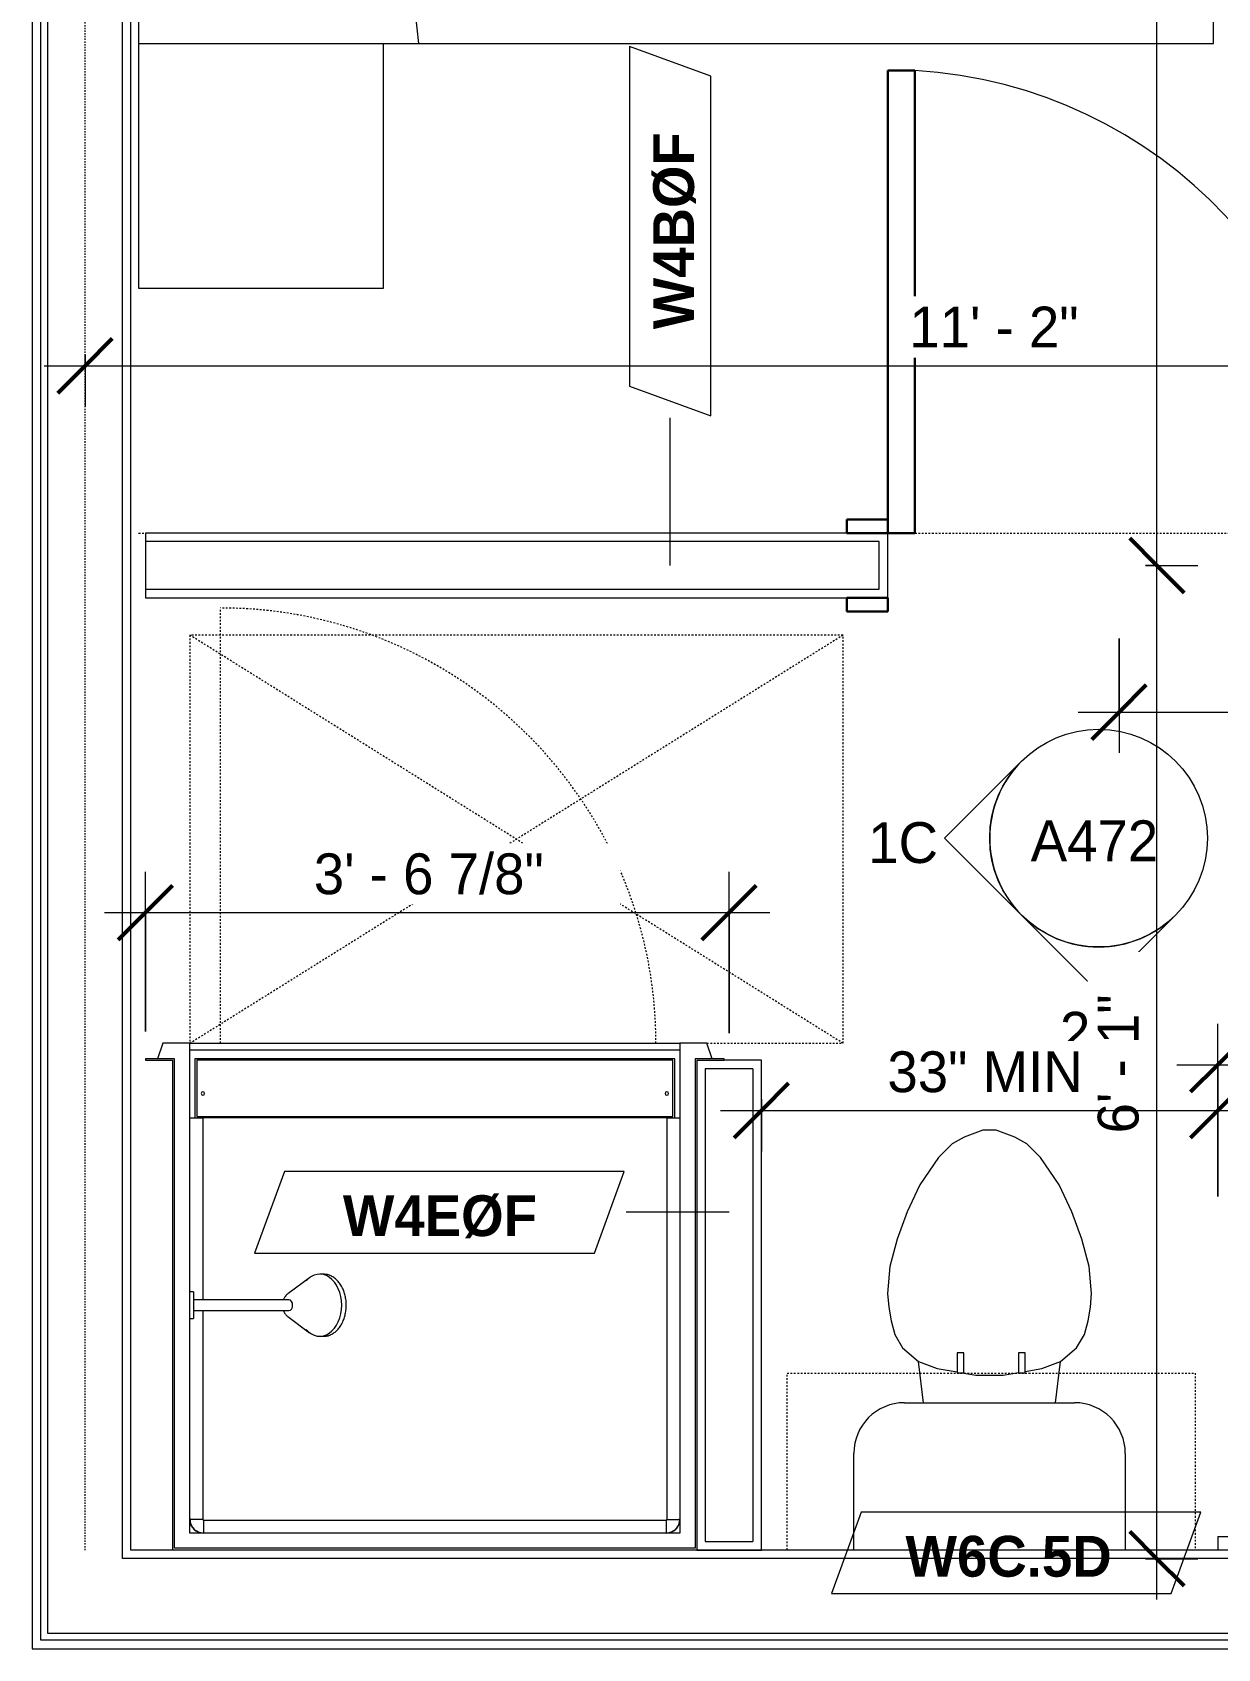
# Model space of a CAD drawing. Header units: inches. Extents: x -4010 to -1814, y 9846 to 12241.
# Drawn here: x -3409.8 to -3322.7, y 10450.9 to 10569.7 of the extents above; entities that cross this region are included whole.
import ezdxf

# ---------------------------------------------------------------- set-up
doc = ezdxf.new("R2010")
doc.units = ezdxf.units.IN
doc.header["$MEASUREMENT"] = 0
doc.linetypes.add('Dash', pattern=[0.25, 0.125, -0.125])
doc.linetypes.add('Dash 3_32_', pattern=[0.1875, 0.09375, -0.09375])
for name, color, linetype, lineweight in [('0-1', 7, 'Continuous', 5), ('A-ANNO-DIMS', 211, 'Continuous', 9), ('A-ANNO-DIMS-32', 211, 'Continuous', 9), ('A-DETL-1', 90, 'Dash 3_32_', 18), ('A-DOOR-3', 31, 'Continuous', 9), ('A-DOOR-4', 31, 'Continuous', 30), ('A-DOOR-FRAM-3', 31, 'Continuous', 30), ('A-GENM', 5, 'Continuous', 9), ('A-GENM-HDLN', 13, 'Dash', 9), ('A-WALL', 113, 'Continuous', 18), ('A-WALL-2', 250, 'Continuous', 18), ('A-WALL-3', 113, 'Continuous', 9), ('A-WALL-IDEN', 211, 'Continuous', 9), ('G-ANNO-SYMB-3', 111, 'Continuous', 9), ('I-FURN', 30, 'Continuous', 9), ('I-FURN-HDLN', 30, 'Dash', 9), ('I-WALL-3', 7, 'Continuous', 9), ('I-WALL-4', 2, 'Continuous', 9), ('P-SANR-FIXT', 6, 'Continuous', 9), ('P-SANR-FIXT-HDLN', 131, 'Dash', 9), ('Q-CASE', 31, 'Continuous', 9), ('Q-CASE-1', 31, 'Dash', 9)]:
    doc.layers.add(name, color=color, linetype=linetype, lineweight=lineweight)
doc.styles.add('Century Gothic', font='ufonts.com_century-gothic.ttf', dxfattribs={"height": 3})
doc.styles.add('Century Gothic_B_1', font='GOTHICB.TTF', dxfattribs={"height": 3})
doc.dimstyles.new('OD_1__HACK_2', dxfattribs={"dimscale": 12, "dimtxt": 3.132505, "dimasz": 0.333333, "dimexe": 0.25, "dimexo": 0.166667, "dimgap": 0.041667, "dimtad": 1, "dimdec": 4, "dimrnd": 0.0625, "dimzin": 3, "dimdsep": 46, "dimlunit": 4, "dimtxsty": 'Century Gothic', "dimblk1": 'OBLIQUE', "dimblk2": 'OBLIQUE', "dimsah": 1, "dimcen": 0.09, "dimdle": 0.25, "dimazin": 0, "dimtfac": 1, "dimtdec": 4, "dimtix": 1, "dimtmove": 0, "dimatfit": 3, "dimfxl": 1, "dimtvp": 1, "dimtfill": 1, "dimfrac": 2, "dimtolj": 1, "dimtzin": 0, "dimarcsym": 2})
doc.dimstyles.new('OD_1__HACK_2_1', dxfattribs={"dimscale": 12, "dimtxt": 3.132505, "dimasz": 0.333333, "dimexe": 0.25, "dimexo": 0.166667, "dimgap": 0.041667, "dimtad": 1, "dimdec": 4, "dimrnd": 0.0625, "dimzin": 3, "dimdsep": 46, "dimlunit": 4, "dimtxsty": 'Century Gothic', "dimblk1": 'OBLIQUE', "dimblk2": 'OBLIQUE', "dimsah": 1, "dimcen": 0.09, "dimdle": 0.25, "dimazin": 0, "dimtfac": 1, "dimtdec": 4, "dimtix": 1, "dimtmove": 0, "dimatfit": 3, "dimfxl": 1, "dimtvp": 1, "dimtfill": 1, "dimfrac": 2, "dimtolj": 1, "dimtzin": 0, "dimarcsym": 2})

# ---------------------------------------------------------------- blocks, each defined once
blk = doc.blocks.new('CTR - 1st Phase - Common Walls_rvt-1-UNIT PLANS - 2ND _ 3RD FLOOR')
at = {"layer": 'A-WALL-2'}
for p, q in [((-3409.17, 10451.54), (-3409.17, 10843.41)), ((-3408.67, 10452.04), (-3408.67, 10843.41)), ((-3403.17, 10457.54), (-3403.17, 10843.41)), ((-3402.55, 10457.54), (-3403.17, 10457.54)), ((-3274.3, 10457.54), (-3402.55, 10457.54)), ((-3408.67, 10451.54), (-3409.17, 10451.54)), ((-3403.17, 10452.04), (-3408.67, 10452.04)), ((-3402.55, 10451.54), (-3408.67, 10451.54)), ((-3402.55, 10452.04), (-3403.17, 10452.04)), ((-3274.3, 10452.04), (-3402.55, 10452.04)), ((-3274.3, 10451.54), (-3402.55, 10451.54))]:
    blk.add_line(p, q, dxfattribs=at)
at = {"layer": 'I-WALL-3'}
for p, q in [((-3409.8, 10843.41), (-3409.8, 10450.91)), ((-3402.55, 10458.16), (-3402.55, 10843.41)), ((-3399.46, 10458.16), (-3402.55, 10458.16)), ((-3322.67, 10458.16), (-3360.96, 10458.16)), ((-3409.8, 10450.91), (-3409.17, 10450.91)), ((-3409.17, 10450.91), (-3402.55, 10450.91)), ((-3402.55, 10450.91), (-3274.3, 10450.91))]:
    blk.add_line(p, q, dxfattribs=at)
blk = doc.blocks.new('SWING - SINGLE - FLUSH - 2-10 x 6-8 - PRIVACY-3199405-UNIT PLANS - 2ND _ 3RD FLOOR')
at = {"layer": 'A-DOOR-3'}
blk.add_arc((17, -2.37), 34.07, 180, 266.6343, dxfattribs=at)
at = {"layer": 'A-DOOR-4'}
for p, q in [((15, -2.37), (15, -36.38)), ((17, -2.37), (15, -2.37)), ((17, -2.37), (17, -36.38)), ((17, -36.38), (15, -36.38))]:
    blk.add_line(p, q, dxfattribs=at)
at = {"layer": 'A-DOOR-FRAM-3'}
for p, q in [((-20, 2.38), (-20, 3.38)), ((-20, 3.38), (-17, 3.38)), ((-17, 3.38), (-17, 2.38)), ((17, 2.38), (17, 3.38)), ((17, 3.38), (20, 3.38)), ((20, 3.38), (20, 2.38)), ((-17, 2.38), (-20, 2.38)), ((20, 2.38), (17, 2.38)), ((-20, -2.37), (-17, -2.37)), ((-20, -3.37), (-20, -2.37)), ((-17, -2.37), (-17, -3.37)), ((17, -2.37), (20, -2.37)), ((17, -3.37), (17, -2.37)), ((20, -2.37), (20, -3.37)), ((-17, -3.37), (-20, -3.37)), ((20, -3.37), (17, -3.37))]:
    blk.add_line(p, q, dxfattribs=at)
blk = doc.blocks.new('Bed-Standard - Queen 60_ x 79_-V53-UNIT PLANS - 2ND _ 3RD FLOOR')
at = {"layer": 'I-FURN'}
for p, q in [((40.69, 37.7), (-19.31, 37.7)), ((-19.31, 37.7), (-19.31, -41.3)), ((40.69, 23.7), (-19.31, 17.13)), ((-19.31, -41.3), (40.69, -41.3))]:
    blk.add_line(p, q, dxfattribs=at)
at = {"layer": 'I-FURN-HDLN'}
for p, q in [((-55.31, 37.7), (-55.31, 37.2)), ((-55.31, -17.36), (-55.31, -51.36))]:
    blk.add_line(p, q, dxfattribs=at)
blk = doc.blocks.new('Toilet-Domestic-3D - Toilet-Domestic-3D-V45-UNIT PLANS - 2ND _ 3RD FLOOR')
at = {"layer": 'P-SANR-FIXT'}
for p, q in [((-9.98, 11.75), (-9.98, 18.85)), ((9.98, 18.85), (9.98, 11.75)), ((6.25, 8.02), (-6.25, 8.02)), ((-4.86, 8.02), (-5.21, 5)), ((4.86, 8.02), (5.21, 5)), ((-1, 6), (-2.13, 5.8)), ((1, 6), (-1, 6)), ((1.89, 5.84), (1, 6)), ((-5.21, 5), (-6.4, 4)), ((-3.84, 5.5), (-5.21, 5)), ((-2.61, 5.72), (-3.84, 5.5)), ((3.84, 5.5), (2.37, 5.76)), ((5.21, 5), (3.84, 5.5)), ((6.4, 4), (5.21, 5)), ((-6.4, 4), (-6.97, 3)), ((6.97, 3), (6.4, 4)), ((-6.97, 3), (-7.24, 2)), ((7.24, 2), (6.97, 3)), ((-7.24, 2), (-7.41, 1)), ((7.41, 1), (7.24, 2)), ((-7.41, 1), (-7.5, 0)), ((-7.5, 0), (-7.33, -1.99)), ((7.33, -1.99), (7.5, 0)), ((7.5, 0), (7.41, 1)), ((-7.33, -1.99), (-6.79, -4)), ((6.79, -4), (7.33, -1.99)), ((-6.79, -4), (-6.06, -6)), ((6.06, -6), (6.79, -4)), ((-6.06, -6), (-5.13, -8)), ((5.13, -8), (6.06, -6)), ((-5.13, -8), (-3.74, -10)), ((3.74, -10), (5.13, -8)), ((-3.74, -10), (-2.74, -11)), ((2.74, -11), (3.74, -10)), ((-2.74, -11), (-1.87, -11.5)), ((-1.87, -11.5), (-0.5, -12)), ((0.5, -12), (1.87, -11.5)), ((1.87, -11.5), (2.74, -11)), ((-0.5, -12), (0.5, -12))]:
    blk.add_line(p, q, dxfattribs=at)
for centre, start, end in [((-6.25, 11.75), 180, 270), ((6.25, 11.75), 270, 360)]:
    blk.add_arc(centre, 3.73, start, end, dxfattribs=at)
blk = doc.blocks.new('ADA Clearances - 30_x48_-3255449-UNIT PLANS - 2ND _ 3RD FLOOR')
at = {"layer": 'A-GENM-HDLN'}
for p, q in [((15, -24), (-15, 24)), ((-15, -24), (15, 24)), ((15, 24), (-15, 24)), ((15, -24), (15, 24)), ((-15, -14), (-15, -24)), ((-15, -24), (15, -24))]:
    blk.add_line(p, q, dxfattribs=at)
blk = doc.blocks.new('BATHROOM MIRROR - BATHROOM MIRROR 48_-3123886-UNIT PLANS - 2ND _ 3RD FLOOR')
at = {"layer": 'Q-CASE'}
for p, q in [((-23.26, -23), (24.74, -23)), ((-23.26, -23), (-23.26, -24)), ((24.74, -24), (24.74, -23)), ((24.74, -24), (-23.26, -24))]:
    blk.add_line(p, q, dxfattribs=at)
blk = doc.blocks.new('300 Series Wall Hung Cabinet_326 - 30_-2909953-UNIT PLANS - 2ND _ 3RD FLOOR')
at = {"layer": 'Q-CASE'}
for p, q in [((-2.01, 14.69), (-2.5, 14.69)), ((-2.5, 14.69), (-2.5, 13.19)), ((-2.01, 13.19), (-2.01, 14.69)), ((2.49, 14.69), (2, 14.69)), ((2, 14.69), (2, 13.19)), ((2.49, 13.19), (2.49, 14.69)), ((-2.01, 13.19), (-2.5, 13.19)), ((2.49, 13.19), (2, 13.19))]:
    blk.add_line(p, q, dxfattribs=at)
at = {"layer": 'Q-CASE-1'}
for p, q in [((-15, 0.19), (-15, 13.19)), ((-15, 13.19), (15, 13.19)), ((15, 13.19), (15, 0.19)), ((15, 0.19), (-15, 0.19))]:
    blk.add_line(p, q, dxfattribs=at)
blk = doc.blocks.new('4LBS24238A75FTB_V2 - 4LBS24238A75FTB_V2-V46-UNIT PLANS - 2ND _ 3RD FLOOR')
at = {"layer": 'P-SANR-FIXT'}
for p, q in [((0, -0.5), (38.5, -0.5)), ((0, -36.5), (0, -0.5)), ((0.12, -36.62), (0.12, -0.63)), ((0.12, -0.63), (38.38, -0.63)), ((38.38, -0.63), (38.38, -36.62)), ((38.5, -0.5), (38.5, -36.5)), ((1.25, -37.75), (1.25, -1.75)), ((1.25, -1.75), (37.25, -1.75)), ((1.38, -2.26), (1.37, -2.28)), ((1.42, -2.2), (1.4, -2.23)), ((1.58, -2.01), (1.51, -2.08)), ((1.73, -1.9), (1.7, -1.92)), ((2.01, -1.78), (1.93, -1.8)), ((2.25, -1.77), (2.25, -1.75)), ((36.25, -1.77), (2.25, -1.77)), ((36.25, -1.77), (36.25, -1.75)), ((36.57, -1.8), (36.49, -1.78)), ((36.8, -1.92), (36.77, -1.9)), ((36.99, -2.08), (36.92, -2.01)), ((37.1, -2.23), (37.08, -2.2)), ((37.13, -2.28), (37.12, -2.26)), ((37.25, -1.75), (37.25, -17.52)), ((1.3, -2.43), (1.28, -2.51)), ((2.2, -32.27), (2.2, -2.75)), ((36.25, -2.7), (2.25, -2.7)), ((36.3, -18.11), (36.3, -2.75)), ((37.22, -2.51), (37.2, -2.43)), ((36.3, -32.27), (36.3, -18.89)), ((37.25, -19.48), (37.25, -37.75)), ((1.62, -32.27), (1.62, -36.62)), ((36.75, -32.38), (1.75, -32.38)), ((1.75, -32.38), (1.75, -36.5)), ((2.2, -32.27), (36.3, -32.27)), ((36.75, -36.5), (36.75, -32.38)), ((36.88, -36.62), (36.88, -32.27)), ((0, -36.5), (-2.02, -36.5)), ((-2.02, -36.5), (-2.02, -36.62)), ((-2.02, -36.62), (0.12, -36.62)), ((-1.13, -36.62), (-0.75, -37.75)), ((1.62, -36.62), (36.88, -36.62)), ((1.75, -36.5), (36.75, -36.5)), ((38.38, -36.62), (40.52, -36.62)), ((40.52, -36.5), (38.5, -36.5)), ((39.25, -37.75), (39.63, -36.62)), ((40.52, -36.62), (40.52, -36.5)), ((-0.75, -37.75), (1.25, -37.75)), ((1.25, -37.25), (37.25, -37.25)), ((1.25, -37.75), (1.25, -37.25)), ((37.25, -37.75), (1.25, -37.75)), ((37.25, -37.25), (37.25, -37.75)), ((37.25, -37.75), (39.25, -37.75))]:
    blk.add_line(p, q, dxfattribs=at)
for centre, radius, start, end in [((2.25, -2.75), 1, 90, 180), ((36.25, -2.75), 1, 0, 90), ((2.2, -34.06), 0.125, 0, 180), ((2.2, -34.06), 0.125, 180, 0), ((36.3, -34.06), 0.125, 0, 180), ((36.3, -34.06), 0.125, 180, 0)]:
    blk.add_arc(centre, radius, start, end, dxfattribs=at)
for centre, start_param, end_param in [((2.2, -32.28), 1.570796, 3.141593), ((36.3, -32.28), 0, 1.570796)]:
    blk.add_ellipse(centre, major_axis=(0.95, 0), ratio=0.019505, start_param=start_param, end_param=end_param, dxfattribs=at)
for points, knots in [([(2.25, -1.77), (2.18, -1.77), (2.05, -1.78), (1.8, -1.86), (1.52, -2.04), (1.34, -2.32), (1.26, -2.57), (1.25, -2.7), (1.25, -2.77)], [0, 0, 0, 0, 0.125, 0.25, 0.5, 0.75, 0.875, 1, 1, 1, 1]), ([(1.38, -2.25), (1.41, -2.21), (1.47, -2.12), (1.54, -2.04), (1.59, -2)], [-0.6665731, -0.6665731, -0.6665731, -0.6665731, -0.5714286, -0.4611793, -0.4611793, -0.4611793, -0.4611793]), ([(1.75, -1.88), (1.77, -1.87), (1.86, -1.82), (2.03, -1.77), (2.17, -1.75), (2.25, -1.75)], [-0.3333068, -0.3333068, -0.3333068, -0.3333068, -0.2857143, -0.1428571, 0, 0, 0, 0]), ([(36.25, -1.75), (36.31, -1.75), (36.42, -1.76), (36.59, -1.8), (36.7, -1.85), (36.75, -1.88)], [-1, -1, -1, -1, -0.8928571, -0.7857143, -0.6666667, -0.6666667, -0.6666667, -0.6666667]), ([(37.25, -2.77), (37.25, -2.7), (37.24, -2.57), (37.16, -2.32), (36.98, -2.04), (36.7, -1.86), (36.45, -1.78), (36.32, -1.77), (36.25, -1.77)], [0, 0, 0, 0, 0.125, 0.25, 0.5, 0.75, 0.875, 1, 1, 1, 1]), ([(36.75, -1.88), (36.79, -1.91), (36.89, -1.97), (36.97, -2.05), (37.01, -2.1)], [-0.6665731, -0.6665731, -0.6665731, -0.6665731, -0.5714286, -0.4475924, -0.4475924, -0.4475924, -0.4475924]), ([(37.12, -2.25), (37.13, -2.27), (37.16, -2.33), (37.18, -2.38), (37.19, -2.42)], [-0.3333068, -0.3333068, -0.3333068, -0.3333068, -0.2857143, -0.2174647, -0.2174647, -0.2174647, -0.2174647]), ([(2.25, -2.7), (2.24, -2.7), (2.24, -2.7), (2.23, -2.7), (2.22, -2.71), (2.22, -2.71), (2.21, -2.72), (2.21, -2.73), (2.2, -2.74), (2.2, -2.74), (2.2, -2.75), (2.2, -2.75)], [-1, -1, -1, -1, -0.833333, -0.75, -0.666667, -0.583333, -0.416667, -0.333333, -0.208333, -0.083333, 0, 0, 0, 0]), ([(36.3, -2.75), (36.3, -2.74), (36.3, -2.74), (36.3, -2.73), (36.29, -2.72), (36.29, -2.72), (36.28, -2.71), (36.27, -2.71), (36.26, -2.7), (36.26, -2.7), (36.25, -2.7), (36.25, -2.7)], [-1, -1, -1, -1, -0.833333, -0.75, -0.666667, -0.583333, -0.416667, -0.333333, -0.208333, -0.083333, 0, 0, 0, 0])]:
    blk.add_open_spline(points, degree=3, knots=knots, dxfattribs=at)
for points in [[(1.35, -2.32), (1.36, -2.3), (1.37, -2.27), (1.38, -2.25)], [(1.63, -1.97), (1.67, -1.94), (1.71, -1.91), (1.75, -1.88)], [(2.25, -2.7), (2.25, -2.62), (2.25, -2.45), (2.25, -2.22), (2.25, -2.03), (2.25, -1.88), (2.25, -1.82), (2.25, -1.8)], [(36.25, -2.7), (36.25, -2.62), (36.25, -2.45), (36.25, -2.22), (36.25, -2.03), (36.25, -1.88), (36.25, -1.82), (36.25, -1.8)], [(37.04, -2.14), (37.07, -2.18), (37.09, -2.21), (37.12, -2.25)], [(1.25, -2.75), (1.25, -2.74), (1.25, -2.72), (1.25, -2.71)], [(2.2, -2.75), (2.12, -2.75), (1.95, -2.75), (1.72, -2.75), (1.52, -2.76), (1.37, -2.76), (1.27, -2.76), (1.25, -2.77), (1.25, -2.77)], [(36.3, -2.75), (36.38, -2.75), (36.55, -2.75), (36.78, -2.75), (36.98, -2.76), (37.13, -2.76), (37.23, -2.76), (37.25, -2.77), (37.25, -2.77)], [(37.25, -2.67), (37.25, -2.7), (37.25, -2.72), (37.25, -2.75)]]:
    blk.add_open_spline(points, degree=3, dxfattribs=at)
at = {"layer": 'P-SANR-FIXT-HDLN'}
blk.add_line((35, -37.75), (35, -69.75), dxfattribs=at)
blk.add_arc((35, -37.75), 32, 180, 270, dxfattribs=at)
blk = doc.blocks.new('Shower Head - Shower Head-3260035-UNIT PLANS - 2ND _ 3RD FLOOR')
at = {"layer": 'P-SANR-FIXT'}
for p, q in [((-2.28, 9.81), (-2.28, 9.54)), ((2.28, 9.54), (2.28, 9.81)), ((-2.02, 8.78), (-0.84, 7.19)), ((0.84, 7.19), (2.02, 8.78)), ((-0.39, 7.27), (-0.39, 6.01)), ((0.39, 6.01), (0.39, 7.27)), ((-0.98, 0.26), (-0.98, 0)), ((-0.98, 0.26), (0.98, 0.26)), ((0.98, 0), (-0.98, 0)), ((-0.39, 1), (-0.39, 0.26)), ((0.39, 0.26), (0.39, 1)), ((0.98, 0), (0.98, 0.26))]:
    blk.add_line(p, q, dxfattribs=at)
at = {"layer": 'P-SANR-FIXT', "flags": 128}
for points in [[(0, 11.49), (-0.09, 11.49), (-0.18, 11.48), (-0.27, 11.48), (-0.35, 11.47), (-0.44, 11.46), (-0.53, 11.44), (-0.62, 11.43), (-0.7, 11.41), (-0.79, 11.39), (-0.87, 11.36), (-0.95, 11.34), (-1.03, 11.31), (-1.11, 11.28), (-1.19, 11.25), (-1.26, 11.21), (-1.34, 11.17), (-1.41, 11.13), (-1.48, 11.09), (-1.55, 11.05), (-1.61, 11), (-1.68, 10.95), (-1.74, 10.9), (-1.8, 10.85), (-1.85, 10.8), (-1.9, 10.74), (-1.95, 10.69), (-2, 10.63), (-2.04, 10.57), (-2.08, 10.51), (-2.12, 10.44), (-2.15, 10.38), (-2.18, 10.31), (-2.21, 10.25), (-2.23, 10.18), (-2.25, 10.11), (-2.26, 10.04), (-2.27, 9.97), (-2.28, 9.9), (-2.28, 9.83), (-2.28, 9.81)], [(2.28, 9.81), (2.28, 9.88), (2.28, 9.95), (2.27, 10.02), (2.25, 10.09), (2.24, 10.16), (2.21, 10.23), (2.19, 10.3), (2.16, 10.36), (2.13, 10.43), (2.09, 10.49), (2.05, 10.55), (2.01, 10.61), (1.97, 10.67), (1.92, 10.73), (1.86, 10.79), (1.81, 10.84), (1.75, 10.89), (1.69, 10.94), (1.63, 10.99), (1.57, 11.04), (1.5, 11.08), (1.43, 11.12), (1.36, 11.16), (1.28, 11.2), (1.21, 11.24), (1.13, 11.27), (1.05, 11.3), (0.97, 11.33), (0.89, 11.36), (0.81, 11.38), (0.72, 11.4), (0.64, 11.42), (0.55, 11.44), (0.47, 11.45), (0.38, 11.46), (0.29, 11.47), (0.2, 11.48), (0.11, 11.49), (0.02, 11.49), (0, 11.49)], [(-0.84, 7.19), (-0.81, 7.16), (-0.79, 7.13), (-0.76, 7.1), (-0.73, 7.08), (-0.7, 7.05), (-0.68, 7.03), (-0.65, 7.01), (-0.62, 6.98), (-0.59, 6.97), (-0.56, 6.95), (-0.53, 6.93), (-0.49, 6.91), (-0.46, 6.9), (-0.43, 6.89), (-0.4, 6.87)], [(0.39, 6.87), (0.43, 6.88), (0.46, 6.9), (0.49, 6.91), (0.52, 6.93), (0.55, 6.94), (0.58, 6.96), (0.61, 6.98), (0.64, 7), (0.67, 7.03), (0.7, 7.05), (0.73, 7.07), (0.76, 7.1), (0.78, 7.13), (0.81, 7.16), (0.83, 7.19), (0.84, 7.19)], [(-0.39, 6.01), (-0.39, 5.81), (-0.39, 5.6), (-0.39, 5.38), (-0.39, 5.15), (-0.39, 4.92), (-0.39, 4.68), (-0.39, 4.43), (-0.39, 4.18), (-0.39, 3.93), (-0.39, 3.67), (-0.39, 3.4), (-0.39, 3.13), (-0.39, 2.86), (-0.39, 2.59), (-0.39, 2.31), (-0.39, 2.03), (-0.39, 1.75), (-0.39, 1.46), (-0.39, 1.18), (-0.39, 1)], [(0.39, 1), (0.39, 1.29), (0.39, 1.57), (0.39, 1.85), (0.39, 2.13), (0.39, 2.41), (0.39, 2.69), (0.39, 2.96), (0.39, 3.23), (0.39, 3.5), (0.39, 3.76), (0.39, 4.02), (0.39, 4.27), (0.39, 4.52), (0.39, 4.77), (0.39, 5), (0.39, 5.23), (0.39, 5.46), (0.39, 5.67), (0.39, 5.88), (0.39, 6.01)]]:
    blk.add_lwpolyline(points, dxfattribs=at)
at = {"layer": 'P-SANR-FIXT'}
for centre, major_axis, start_param, end_param in [((0, 9.54), (-2.28, 0), 4.712389, 6.956384), ((0, 9.54), (2.28, 0), 5.609987, 7.853982), ((0, 7.27), (-0.394, 0), 4.712389, 6.283185), ((0, 7.27), (-0.394, 0), 3.141593, 4.712389)]:
    blk.add_ellipse(centre, major_axis=major_axis, ratio=0.707107, start_param=start_param, end_param=end_param, dxfattribs=at)
blk = doc.blocks.new('Table-Night Stand - 18_ x 18_ x 24_-V28-UNIT PLANS - 2ND _ 3RD FLOOR')
at = {"layer": 'I-FURN'}
for p, q in [((18.15, 18), (0.15, 18)), ((0.15, 18), (0.15, 0)), ((0.15, 0), (18.15, 0))]:
    blk.add_line(p, q, dxfattribs=at)
blk = doc.blocks.new('Elevation - Filled Arrow-152140-UNIT PLANS - 2ND _ 3RD FLOOR')
at = {"layer": 'G-ANNO-SYMB-3'}
for start, end in [(360, 180), (180, 360)]:
    blk.add_arc((0, 0), 0.25, start, end, dxfattribs=at)
blk = doc.blocks.new('Elevation - Filled Arrow-151867-UNIT PLANS - 2ND _ 3RD FLOOR')
at = {"layer": 'G-ANNO-SYMB-3'}
for p, q in [((0, 0.3536), (-0.1768, 0.1768)), ((0.1768, 0.1768), (0, 0.3536))]:
    blk.add_line(p, q, dxfattribs=at)
blk.add_arc((0, 0), 0.25, 45, 135, dxfattribs=at)
blk = doc.blocks.new('DIMBLOCK56-UNIT PLANS - 2ND _ 3RD FLOOR')
at = {"layer": 'A-ANNO-DIMS-32', "lineweight": 50}
for p, q in [((-3327.14, 10530.53), (-3329.14, 10532.53)), ((-3327.14, 10530.53), (-3325.14, 10528.53)), ((-3327.14, 10457.53), (-3329.14, 10459.53)), ((-3327.14, 10457.53), (-3325.14, 10455.53))]:
    blk.add_line(p, q, dxfattribs=at)
at = {"layer": 'A-ANNO-DIMS-32'}
for p, q in [((-3327.97, 10530.53), (-3324.14, 10530.53)), ((-3327.14, 10530.53), (-3327.97, 10530.53)), ((-3327.14, 10454.53), (-3327.14, 10530.53)), ((-3327.97, 10457.53), (-3324.14, 10457.53)), ((-3327.14, 10457.53), (-3327.97, 10457.53))]:
    blk.add_line(p, q, dxfattribs=at)
at = {"layer": 'A-ANNO-DIMS-32', "color": 0, "insert": (-3331.49, 10488.79), "char_height": 3, "width": 12.5897, "attachment_point": 1, "rotation": 90, "line_spacing_factor": 0.984502, "style": 'Century Gothic', "bg_fill": 3, "box_fill_scale": 1.25, "bg_fill_color": 256, "bg_fill_true_color": 13158600, "bg_fill_transparency": 0}
blk.add_mtext('6\' - 1"', dxfattribs=at)
blk = doc.blocks.new('_Oblique')
at = {"color": 0, "linetype": 'ByBlock', "lineweight": -2}
blk.add_line((-0.5, -0.5), (0.5, 0.5), dxfattribs=at)
blk = doc.blocks.new('DIMBLOCK57-UNIT PLANS - 2ND _ 3RD FLOOR')
at = {"layer": 'A-ANNO-DIMS-32', "lineweight": 50}
for p, q in [((-3327.14, 10649.53), (-3329.14, 10651.53)), ((-3327.14, 10649.53), (-3325.14, 10647.53)), ((-3327.14, 10530.53), (-3329.14, 10532.53)), ((-3327.14, 10530.53), (-3325.14, 10528.53))]:
    blk.add_line(p, q, dxfattribs=at)
at = {"layer": 'A-ANNO-DIMS-32'}
for p, q in [((-3327.97, 10649.53), (-3324.14, 10649.53)), ((-3327.14, 10649.53), (-3327.97, 10649.53)), ((-3327.14, 10530.53), (-3327.14, 10649.53)), ((-3327.97, 10530.53), (-3324.14, 10530.53)), ((-3327.14, 10530.53), (-3327.97, 10530.53))]:
    blk.add_line(p, q, dxfattribs=at)
at = {"layer": 'A-ANNO-DIMS-32', "color": 0, "insert": (-3331.49, 10583.62), "char_height": 3, "width": 15.394, "attachment_point": 1, "rotation": 90, "line_spacing_factor": 0.984502, "style": 'Century Gothic', "bg_fill": 3, "box_fill_scale": 1.25, "bg_fill_color": 256, "bg_fill_true_color": 13158600, "bg_fill_transparency": 0}
blk.add_mtext('9\' - 11"', dxfattribs=at)
blk = doc.blocks.new('DIMBLOCK62-UNIT PLANS - 2ND _ 3RD FLOOR')
at = {"layer": 'A-ANNO-DIMS-32', "lineweight": 50}
for p, q in [((-3405.92, 10545.21), (-3403.92, 10547.21)), ((-3271.92, 10545.21), (-3269.92, 10547.21)), ((-3405.92, 10545.21), (-3407.92, 10543.21)), ((-3271.92, 10545.21), (-3273.92, 10543.21))]:
    blk.add_line(p, q, dxfattribs=at)
at = {"layer": 'A-ANNO-DIMS-32'}
for p, q in [((-3405.92, 10546.04), (-3405.92, 10542.21)), ((-3405.92, 10545.21), (-3405.92, 10546.04)), ((-3271.92, 10546.04), (-3271.92, 10542.21)), ((-3271.92, 10545.21), (-3271.92, 10546.04)), ((-3408.92, 10545.21), (-3271.92, 10545.21))]:
    blk.add_line(p, q, dxfattribs=at)
at = {"layer": 'A-ANNO-DIMS-32', "color": 0, "insert": (-3345.34, 10549.56), "char_height": 3, "width": 15.394, "attachment_point": 1, "line_spacing_factor": 0.984502, "style": 'Century Gothic', "bg_fill": 3, "box_fill_scale": 1.25, "bg_fill_color": 256, "bg_fill_true_color": 13158600, "bg_fill_transparency": 0}
blk.add_mtext('11\' - 2"', dxfattribs=at)
blk = doc.blocks.new('DIMBLOCK64-UNIT PLANS - 2ND _ 3RD FLOOR')
at = {"layer": 'A-ANNO-DIMS-32'}
for p, q in [((-3329.92, 10525.16), (-3329.92, 10516.75)), ((-3329.92, 10519.75), (-3329.92, 10525.16)), ((-3271.92, 10520.58), (-3271.92, 10516.75)), ((-3271.92, 10519.75), (-3271.92, 10520.58)), ((-3332.92, 10519.75), (-3268.92, 10519.75))]:
    blk.add_line(p, q, dxfattribs=at)
at = {"layer": 'A-ANNO-DIMS-32', "lineweight": 50}
for p, q in [((-3329.92, 10519.75), (-3327.92, 10521.75)), ((-3271.92, 10519.75), (-3269.92, 10521.75)), ((-3329.92, 10519.75), (-3331.92, 10517.75)), ((-3271.92, 10519.75), (-3273.92, 10517.75))]:
    blk.add_line(p, q, dxfattribs=at)
at = {"layer": 'A-ANNO-DIMS-32', "color": 0, "insert": (-3307.34, 10524.1), "char_height": 3, "width": 15.394, "attachment_point": 1, "line_spacing_factor": 0.984502, "style": 'Century Gothic', "bg_fill": 3, "box_fill_scale": 1.25, "bg_fill_color": 256, "bg_fill_true_color": 13158600, "bg_fill_transparency": 0}
blk.add_mtext('4\' - 10"', dxfattribs=at)
blk = doc.blocks.new('DIMBLOCK76-UNIT PLANS - 2ND _ 3RD FLOOR')
at = {"layer": 'A-ANNO-DIMS-32'}
for p, q in [((-3322.67, 10484.16), (-3322.67, 10496.84)), ((-3274.67, 10484.16), (-3274.67, 10496.84)), ((-3325.67, 10493.84), (-3271.67, 10493.84)), ((-3322.67, 10493.84), (-3322.67, 10484.16)), ((-3274.67, 10493.84), (-3274.67, 10484.16))]:
    blk.add_line(p, q, dxfattribs=at)
at = {"layer": 'A-ANNO-DIMS-32', "lineweight": 50}
for p, q in [((-3322.67, 10493.84), (-3320.67, 10495.84)), ((-3274.67, 10493.84), (-3272.67, 10495.84)), ((-3322.67, 10493.84), (-3324.67, 10491.84)), ((-3274.67, 10493.84), (-3276.67, 10491.84))]:
    blk.add_line(p, q, dxfattribs=at)
at = {"layer": 'A-ANNO-DIMS-32', "color": 0, "insert": (-3303.92, 10498.18), "char_height": 3, "width": 12.5897, "attachment_point": 1, "line_spacing_factor": 0.984502, "style": 'Century Gothic', "bg_fill": 3, "box_fill_scale": 1.25, "bg_fill_color": 256, "bg_fill_true_color": 13158600, "bg_fill_transparency": 0}
blk.add_mtext('4\' - 0"', dxfattribs=at)
blk = doc.blocks.new('DIMBLOCK366-UNIT PLANS - 2ND _ 3RD FLOOR')
at = {"layer": 'A-ANNO-DIMS-32'}
for p, q in [((-3322.67, 10484.16), (-3322.67, 10493.47)), ((-3356.21, 10491.3), (-3356.21, 10487.47)), ((-3356.21, 10490.47), (-3356.21, 10491.3)), ((-3359.21, 10490.47), (-3319.67, 10490.47)), ((-3322.67, 10490.47), (-3322.67, 10484.16))]:
    blk.add_line(p, q, dxfattribs=at)
at = {"layer": 'A-ANNO-DIMS-32', "lineweight": 50}
for p, q in [((-3356.21, 10490.47), (-3354.21, 10492.47)), ((-3322.67, 10490.47), (-3320.67, 10492.47)), ((-3356.21, 10490.47), (-3358.21, 10488.47)), ((-3322.67, 10490.47), (-3324.67, 10488.47))]:
    blk.add_line(p, q, dxfattribs=at)
at = {"layer": 'A-ANNO-DIMS-32', "color": 0, "insert": (-3346.95, 10494.82), "char_height": 3, "width": 18.0194, "attachment_point": 1, "line_spacing_factor": 0.984502, "style": 'Century Gothic', "bg_fill": 3, "box_fill_scale": 1.25, "bg_fill_color": 256, "bg_fill_true_color": 13158600, "bg_fill_transparency": 0}
blk.add_mtext('33" MIN', dxfattribs=at)
blk = doc.blocks.new('DIMBLOCK386-UNIT PLANS - 2ND _ 3RD FLOOR')
at = {"layer": 'A-ANNO-DIMS-32'}
for p, q in [((-3401.49, 10496.28), (-3401.49, 10508.02)), ((-3358.59, 10496.16), (-3358.59, 10508.02)), ((-3404.49, 10505.02), (-3355.59, 10505.02)), ((-3401.49, 10505.02), (-3401.49, 10496.28)), ((-3358.59, 10505.02), (-3358.59, 10496.16))]:
    blk.add_line(p, q, dxfattribs=at)
at = {"layer": 'A-ANNO-DIMS-32', "lineweight": 50}
for p, q in [((-3401.49, 10505.02), (-3399.49, 10507.02)), ((-3358.59, 10505.02), (-3356.59, 10507.02)), ((-3401.49, 10505.02), (-3403.49, 10503.02)), ((-3358.59, 10505.02), (-3360.59, 10503.02))]:
    blk.add_line(p, q, dxfattribs=at)
at = {"layer": 'A-ANNO-DIMS-32', "color": 0, "insert": (-3389.11, 10509.37), "char_height": 3, "width": 21.7784, "attachment_point": 1, "line_spacing_factor": 0.984502, "style": 'Century Gothic', "bg_fill": 3, "box_fill_scale": 1.25, "bg_fill_color": 256, "bg_fill_true_color": 13158600, "bg_fill_transparency": 0}
blk.add_mtext('3\' - 6 7/8"', dxfattribs=at)
blk = doc.blocks.new('Wall Tag - Arch Wall-3956453-UNIT PLANS - 2ND _ 3RD FLOOR')
at = {"layer": 'A-WALL-IDEN'}
for p, q in [((-0.3561, 0.0937), (-0.4244, -0.0937)), ((0.4244, 0.0937), (-0.3561, 0.0937)), ((0.3561, -0.0937), (0.4244, 0.0937)), ((-0.4244, -0.0937), (0.3561, -0.0937))]:
    blk.add_line(p, q, dxfattribs=at)

msp = doc.modelspace()

# ---------------------------------------------------------------- linework, layer by layer
at = {"layer": 'A-DETL-1'}
for p, q in [((-3405.92374, 10458.15981), (-3405.92374, 10812.15981)), ((-3364.66194, 10528.15981), (-3358.66194, 10528.15981)), ((-3272.28554, 10457.53481), (-3399.95818, 10457.53481))]:
    msp.add_line(p, q, dxfattribs=at)
at = {"layer": 'A-WALL'}
for p, q in [((-3347.54874, 10532.28481), (-3401.48624, 10532.28481)), ((-3347.54874, 10528.78481), (-3347.54874, 10532.28481)), ((-3401.48624, 10528.78481), (-3347.54874, 10528.78481)), ((-3356.83733, 10493.53481), (-3360.33733, 10493.53481)), ((-3360.33733, 10493.53481), (-3360.33733, 10458.78481)), ((-3356.83733, 10493.53481), (-3356.83733, 10458.78481)), ((-3360.33733, 10458.78481), (-3356.83733, 10458.78481))]:
    msp.add_line(p, q, dxfattribs=at)
at = {"layer": 'A-WALL-3'}
for p, q in [((-3346.92374, 10532.90981), (-3401.48624, 10532.90981)), ((-3401.48624, 10532.90981), (-3401.48624, 10528.15981)), ((-3346.92374, 10528.15981), (-3346.92374, 10532.90981)), ((-3401.48624, 10528.15981), (-3346.92374, 10528.15981))]:
    msp.add_line(p, q, dxfattribs=at)
at = {"layer": 'A-WALL-IDEN'}
msp.add_line((-3362.91812, 10530.53481), (-3362.91812, 10541.37796), dxfattribs=at)
at = {"layer": 'I-WALL-4'}
for p, q in [((-3356.21233, 10494.15981), (-3358.93842, 10494.15981)), ((-3356.21233, 10458.15981), (-3356.21233, 10494.15981)), ((-3360.96233, 10458.15981), (-3356.21233, 10458.15981))]:
    msp.add_line(p, q, dxfattribs=at)

# ---------------------------------------------------------------- block references
at = {"layer": '0-1'}
msp.add_blockref('CTR - 1st Phase - Common Walls_rvt-1-UNIT PLANS - 2ND _ 3RD FLOOR', (0, 0), dxfattribs=at)
at = {"layer": 'A-DOOR-3', "rotation": 180}
msp.add_blockref('SWING - SINGLE - FLUSH - 2-10 x 6-8 - PRIVACY-3199405-UNIT PLANS - 2ND _ 3RD FLOOR', (-3329.92374, 10530.53481), dxfattribs=at)
at = {"layer": 'A-GENM', "rotation": 90.00000000012135}
msp.add_blockref('ADA Clearances - 30_x48_-3255449-UNIT PLANS - 2ND _ 3RD FLOOR', (-3374.21233, 10510.40981), dxfattribs=at)
at = {"layer": 'A-WALL-IDEN', "xscale": 31.99999999999999, "yscale": 31.99999999999999, "zscale": 31.99999999999999}
msp.add_blockref('Wall Tag - Arch Wall-3956453-UNIT PLANS - 2ND _ 3RD FLOOR', (-3379.87658, 10482.99355), dxfattribs=at)
at = {"layer": 'G-ANNO-SYMB-3', "extrusion": (0, 0, -1), "xscale": 31.99999999999999, "yscale": 31.99999999999999, "zscale": 31.99999999999999}
msp.add_blockref('Elevation - Filled Arrow-152140-UNIT PLANS - 2ND _ 3RD FLOOR', (3331.42539, 10510.49223), dxfattribs=at)
at = {"layer": 'G-ANNO-SYMB-3', "xscale": 31.99999999999999, "yscale": 31.99999999999999, "zscale": 31.99999999999999}
for rotation in [90.00000000000409, 180]:
    msp.add_blockref('Elevation - Filled Arrow-151867-UNIT PLANS - 2ND _ 3RD FLOOR', (-3331.42539, 10510.49223), dxfattribs=dict(at, rotation=rotation))
at = {"layer": 'I-FURN', "rotation": 90.00000000002782}
for name, p in [('Bed-Standard - Queen 60_ x 79_-V53-UNIT PLANS - 2ND _ 3RD FLOOR', (-3364.28274, 10588.22128)), ('Table-Night Stand - 18_ x 18_ x 24_-V28-UNIT PLANS - 2ND _ 3RD FLOOR', (-3383.98765, 10550.76281))]:
    msp.add_blockref(name, p, dxfattribs=at)
at = {"layer": 'P-SANR-FIXT'}
for name, p, rotation in [('4LBS24238A75FTB_V2 - 4LBS24238A75FTB_V2-V46-UNIT PLANS - 2ND _ 3RD FLOOR', (-3360.96233, 10457.65981), 180), ('Toilet-Domestic-3D - Toilet-Domestic-3D-V45-UNIT PLANS - 2ND _ 3RD FLOOR', (-3339.44303, 10477.01562), 180), ('Shower Head - Shower Head-3260035-UNIT PLANS - 2ND _ 3RD FLOOR', (-3398.21233, 10476.15981), 269.9999999999196)]:
    msp.add_blockref(name, p, dxfattribs=dict(at, rotation=rotation))
at = {"layer": 'Q-CASE'}
for name, p in [('300 Series Wall Hung Cabinet_326 - 30_-2909953-UNIT PLANS - 2ND _ 3RD FLOOR', (-3339.31803, 10457.9769)), ('BATHROOM MIRROR - BATHROOM MIRROR 48_-3123886-UNIT PLANS - 2ND _ 3RD FLOOR', (-3299.41144, 10482.1644))]:
    msp.add_blockref(name, p, dxfattribs=at)

# ---------------------------------------------------------------- texts
at = {"layer": 'A-WALL-IDEN', "insert": (-3386.97282, 10484.24109), "char_height": 3, "width": 17.069, "attachment_point": 1, "style": 'Century Gothic_B_1'}
msp.add_mtext('W4EØF', dxfattribs=at)
at = {"layer": 'G-ANNO-SYMB-3', "char_height": 3, "attachment_point": 1, "style": 'Century Gothic'}
for s, insert, width in [('1C', (-3348.35794, 10511.66424), 6.969), ('A472', (-3336.41638, 10511.79866), 12.221), ('2C', (-3334.26459, 10497.72557), 6.969)]:
    msp.add_mtext(s, dxfattribs=dict(at, insert=insert, width=width))

# ---------------------------------------------------------------- next in the draw order: dimensions: what is measured, and where the dimension line sits
at = {"layer": 'A-ANNO-DIMS'}
dim = msp.add_linear_dim(base=(-3327.14024, 10530.53481), p1=(-3329.96867, 10457.53481), p2=(-3329.96867, 10530.53481), angle=90, dimstyle='OD_1__HACK_2', override={"dimpost": '<>', "dimfxl": 73}, dxfattribs=at)
dim.commit()
dim.dimension.update_dxf_attribs({"geometry": 'DIMBLOCK56-UNIT PLANS - 2ND _ 3RD FLOOR', "text_midpoint": (-3329.2157, 10494.03481)})

# ---------------------------------------------------------------- next in the draw order: block references
at = {"layer": 'A-WALL-IDEN', "xscale": 31.99999999999999, "yscale": 31.99999999999999, "zscale": 31.99999999999999}
msp.add_blockref('Wall Tag - Arch Wall-3956453-UNIT PLANS - 2ND _ 3RD FLOOR', (-3337.48624, 10457.95741), dxfattribs=at)

# ---------------------------------------------------------------- next in the draw order: texts
at = {"layer": 'A-WALL-IDEN', "insert": (-3345.62184, 10459.20495), "char_height": 3, "width": 19.594, "attachment_point": 1, "style": 'Century Gothic_B_1'}
msp.add_mtext('W6C.5D', dxfattribs=at)

# ---------------------------------------------------------------- next in the draw order: dimensions: what is measured, and where the dimension line sits
at = {"layer": 'A-ANNO-DIMS'}
dim = msp.add_linear_dim(base=(-3327.14024, 10649.53481), p1=(-3329.96867, 10530.53481), p2=(-3329.96867, 10649.53481), angle=90, dimstyle='OD_1__HACK_2', override={"dimpost": '<>', "dimfxl": 119}, dxfattribs=at)
dim.commit()
dim.dimension.update_dxf_attribs({"geometry": 'DIMBLOCK57-UNIT PLANS - 2ND _ 3RD FLOOR', "text_midpoint": (-3329.2157, 10590.03481)})
for base, p1, p2, override, picture, middle in [((-3271.92374, 10519.75309), (-3329.92374, 10527.15981), (-3271.92374, 10522.58151), {"dimpost": '<>', "dimfxl": 58.180416}, 'DIMBLOCK64-UNIT PLANS - 2ND _ 3RD FLOOR', (-3300.92374, 10521.82854)), ((-3274.67374, 10493.83837), (-3322.67374, 10482.15981), (-3274.67374, 10482.15981), {"dimpost": '<>', "dimfxl": 48}, 'DIMBLOCK76-UNIT PLANS - 2ND _ 3RD FLOOR', (-3298.67374, 10495.91383))]:
    dim = msp.add_linear_dim(base=base, p1=p1, p2=p2, dimstyle='OD_1__HACK_2', override=override, dxfattribs=at)
    dim.commit()
    dim.dimension.update_dxf_attribs({"geometry": picture, "text_midpoint": middle})

# ---------------------------------------------------------------- next in the draw order: dimensions: what is measured, and where the dimension line sits
dim = msp.add_linear_dim(base=(-3271.92374, 10545.21457), p1=(-3405.92374, 10548.043), p2=(-3271.92374, 10548.043), dimstyle='OD_1__HACK_2', override={"dimpost": '<>', "dimfxl": 134}, dxfattribs=at)
dim.commit()
dim.dimension.update_dxf_attribs({"geometry": 'DIMBLOCK62-UNIT PLANS - 2ND _ 3RD FLOOR', "text_midpoint": (-3338.92374, 10547.2523)})
dim = msp.add_linear_dim(base=(-3322.67374, 10490.47336), p1=(-3356.21233, 10493.30178), p2=(-3322.67374, 10482.1644), text='33" MIN', dimstyle='OD_1__HACK_2_1', override={"dimpost": '<>', "dimfxl": 35.339475}, dxfattribs=at)
dim.commit()
dim.dimension.update_dxf_attribs({"geometry": 'DIMBLOCK366-UNIT PLANS - 2ND _ 3RD FLOOR', "text_midpoint": (-3339.44303, 10492.54882)})

# ---------------------------------------------------------------- next in the draw order: linework, layer by layer
at = {"layer": 'A-WALL-IDEN'}
msp.add_line((-3358.58733, 10482.99355), (-3366.14488, 10482.99355), dxfattribs=at)

# ---------------------------------------------------------------- next in the draw order: block references
at = {"layer": 'A-WALL-IDEN', "xscale": 31.99999999999999, "yscale": 31.99999999999999, "zscale": 31.99999999999999, "rotation": 89.99999999999991}
msp.add_blockref('Wall Tag - Arch Wall-3956453-UNIT PLANS - 2ND _ 3RD FLOOR', (-3362.91812, 10555.10967), dxfattribs=at)

# ---------------------------------------------------------------- next in the draw order: texts
at = {"layer": 'A-WALL-IDEN', "insert": (-3364.16565, 10547.89375), "char_height": 3, "width": 17.372, "attachment_point": 1, "rotation": 90, "style": 'Century Gothic_B_1'}
msp.add_mtext('W4BØF', dxfattribs=at)

# ---------------------------------------------------------------- next in the draw order: dimensions: what is measured, and where the dimension line sits
at = {"layer": 'A-ANNO-DIMS'}
dim = msp.add_linear_dim(base=(-3358.58733, 10505.02139), p1=(-3401.48624, 10494.28481), p2=(-3358.58733, 10494.15981), dimstyle='OD_1__HACK_2_1', override={"dimpost": '<>', "dimfxl": 42.899091}, dxfattribs=at)
dim.commit()
dim.dimension.update_dxf_attribs({"geometry": 'DIMBLOCK386-UNIT PLANS - 2ND _ 3RD FLOOR', "text_midpoint": (-3380.03678, 10507.26307)})

doc.saveas('drawing.dxf')
